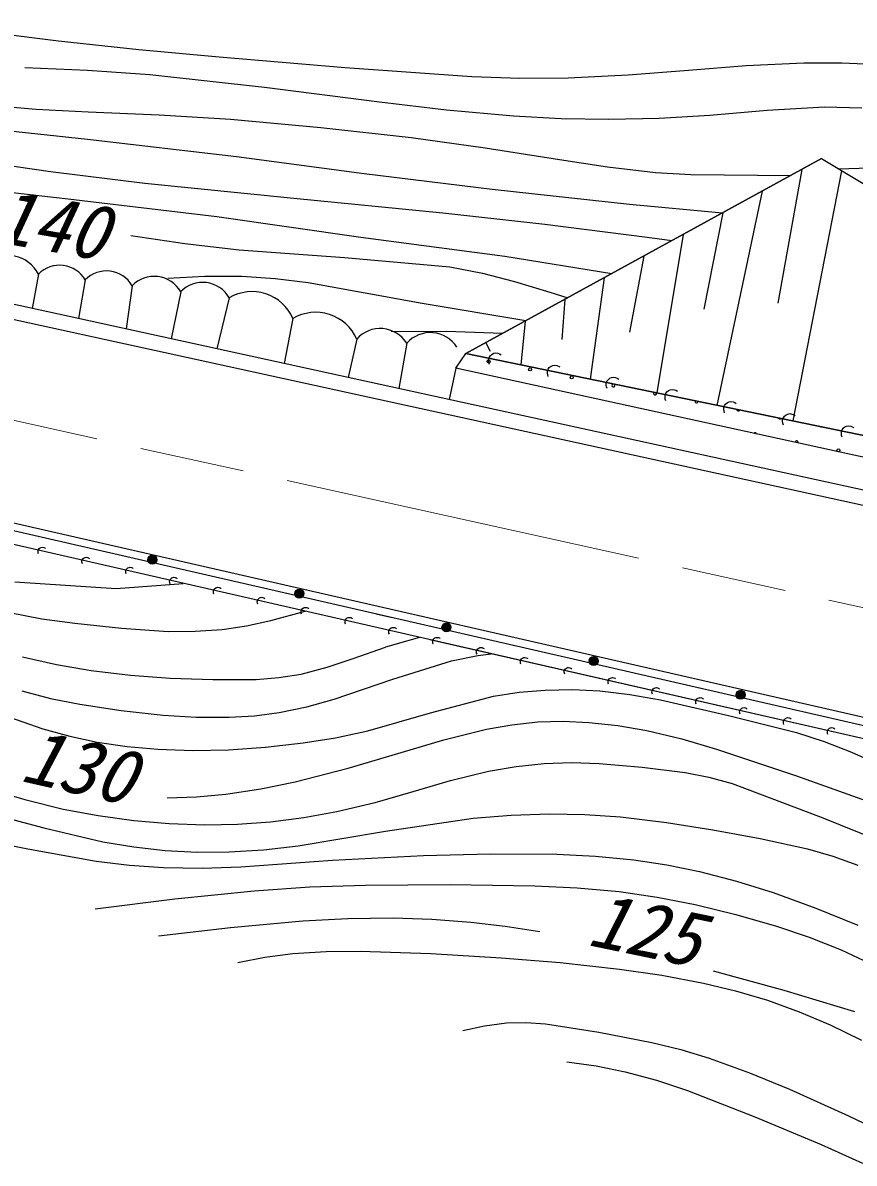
# Model space of a CAD drawing. Units: millimetres, scale not verified. Extents: x 31311 to 671312, y 22626 to 382627.
# Drawn here: x 86005 to 113730, y 247555 to 285577 of the extents above; entities that cross this region are included whole.
import ezdxf
from ezdxf.enums import TextEntityAlignment as Align

# ---------------------------------------------------------------- set-up
doc = ezdxf.new("R2010")
doc.units = ezdxf.units.MM
doc.header["$LTSCALE"] = 1000
doc.linetypes.add('CHAIN', pattern=[18.5, 12, -1.5, 3.5, -1.5])
doc.layers.add('M-BGD', color=7, linetype='Continuous', lineweight=25)
doc.layers.add('M-BMK', color=2, linetype='CHAIN', lineweight=13)
doc.styles.add('ＭＳ ゴシック', font='')
doc.styles.get('ＭＳ ゴシック').set_extended_font_data('MS Gothic')

msp = doc.modelspace()

# ---------------------------------------------------------------- linework, layer by layer
at = {"layer": 'M-BGD'}
for p, q in [((82241, 285600), (87200, 284979)), ((87200, 284979), (89871, 284684)), ((89871, 284684), (92557, 284448)), ((92557, 284448), (96758, 284088)), ((86077, 284091), (88160, 284001)), ((96758, 284088), (100974, 283789)), ((108199, 283999), (110125, 284151)), ((110125, 284151), (112051, 284242)), ((112051, 284242), (113317, 284244)), ((113317, 284244), (114591, 284185)), ((88160, 284001), (90243, 283852)), ((90243, 283852), (94069, 283428)), ((100974, 283789), (102581, 283733)), ((102581, 283733), (104187, 283738)), ((104187, 283738), (106189, 283838)), ((106189, 283838), (108199, 283999)), ((94069, 283428), (97898, 282943)), ((97898, 282943), (100132, 282676)), ((84727, 282842), (86449, 282696)), ((86449, 282696), (88183, 282609)), ((88183, 282609), (90558, 282514)), ((90558, 282514), (92932, 282360)), ((100132, 282676), (102371, 282470)), ((108916, 282500), (110828, 282667)), ((110828, 282667), (112738, 282774)), ((112738, 282774), (113985, 282740)), ((83202, 282231), (88163, 281694)), ((92932, 282360), (95947, 282086)), ((102371, 282470), (103955, 282385)), ((103955, 282385), (105552, 282361)), ((105552, 282361), (107230, 282400)), ((107230, 282400), (108916, 282500)), ((95947, 282086), (98956, 281752)), ((98956, 281752), (101424, 281414)), ((88163, 281694), (93128, 281122)), ((101424, 281414), (103898, 281014)), ((83795, 281073), (86929, 280623)), ((93128, 281122), (97386, 280548)), ((100782, 274550), (112642, 281049)), ((112642, 281049), (100782, 274550)), ((103898, 281014), (105502, 280772)), ((112642, 281049), (123327, 274605)), ((112642, 281049), (123327, 274605)), ((86929, 280623), (90080, 280232)), ((105502, 280772), (107108, 280591)), ((111983, 280688), (111181, 276227)), ((113309, 280646), (111679, 272301)), ((113210, 280706), (116316, 280821)), ((82564, 280274), (87517, 279704)), ((90080, 280232), (95040, 279729)), ((97386, 280548), (101652, 280034)), ((107108, 280591), (108281, 280519)), ((108281, 280519), (111616, 280487)), ((101652, 280034), (106234, 279534)), ((110665, 279966), (109154, 272822)), ((87517, 279704), (92476, 279115)), ((95040, 279729), (100011, 279242)), ((106234, 279534), (109334, 279236)), ((92476, 279115), (97273, 278428)), ((100011, 279242), (103416, 278865)), ((109347, 279244), (108713, 276032)), ((103416, 278865), (106824, 278428)), ((114494, 269895), (75872, 278337)), ((89605, 278483), (91405, 278215)), ((97273, 278428), (102076, 277800)), ((106824, 278428), (107653, 278315)), ((108030, 278521), (107143, 273237)), ((91405, 278215), (93222, 278005)), ((93222, 278005), (96732, 277753)), ((114384, 269408), (75765, 277848)), ((96732, 277753), (100247, 277440)), ((102076, 277800), (105652, 277219)), ((106712, 277799), (106241, 275264)), ((86526, 277194), (86321, 276053)), ((100247, 277440), (101330, 277225)), ((101330, 277225), (102402, 276951)), ((88088, 277002), (87863, 275716)), ((89651, 276810), (89452, 275369)), ((90841, 277061), (92077, 277126)), ((92077, 277126), (93312, 277130)), ((93312, 277130), (94419, 277055)), ((94419, 277055), (95522, 276921)), ((95522, 276921), (99328, 276228)), ((102402, 276951), (103582, 276601)), ((105394, 277077), (104921, 273696)), ((91270, 276609), (90953, 275041)), ((103582, 276601), (104177, 276410)), ((92889, 276408), (92478, 274707)), ((99328, 276228), (102785, 275647)), ((104076, 276355), (103985, 275020)), ((95015, 275719), (94724, 274216)), ((98292, 275292), (100134, 275285)), ((101999, 275217), (100134, 275285)), ((102759, 275633), (102609, 274173)), ((97141, 275031), (96854, 273751)), ((101441, 274911), (101595, 274631)), ((98811, 274895), (98543, 273382)), ((100449, 274058), (100782, 274550)), ((100449, 274058), (100782, 274550)), ((100782, 274550), (145869, 265244)), ((145869, 265244), (100782, 274550)), ((100449, 274058), (100221, 273015)), ((145191, 264279), (100449, 274058)), ((145191, 264279), (100449, 274058)), ((119848, 260803), (70795, 272056)), ((119705, 261123), (74374, 271485)), ((119549, 260441), (74218, 270803)), ((85737, 266935), (89117, 266716)), ((89117, 266716), (91358, 266885)), ((85566, 265915), (86645, 265710)), ((94274, 265646), (95419, 265956)), ((98278, 265751), (97791, 265863)), ((86645, 265710), (87743, 265563)), ((87743, 265563), (89294, 265395)), ((89294, 265395), (90858, 265286)), ((92656, 265352), (93466, 265469)), ((93466, 265469), (94274, 265646)), ((90858, 265286), (91758, 265289)), ((91758, 265289), (92656, 265352)), ((99236, 265084), (98101, 264755)), ((97021, 264378), (98101, 264755)), ((119549, 260441), (99574, 265007)), ((85991, 264442), (87131, 264185)), ((96158, 264091), (97021, 264378)), ((98340, 263694), (100300, 264304)), ((100300, 264304), (101181, 264481)), ((101181, 264481), (101621, 264539)), ((87131, 264185), (88286, 263985)), ((88286, 263985), (89592, 263827)), ((95292, 263865), (96158, 264091)), ((89592, 263827), (90914, 263728)), ((90914, 263728), (92345, 263677)), ((92345, 263677), (93782, 263685)), ((93782, 263685), (94538, 263745)), ((94538, 263745), (95292, 263865)), ((96393, 263023), (98340, 263694)), ((85974, 263299), (86931, 263052)), ((99599, 262574), (101704, 263124)), ((101704, 263124), (102553, 263256)), ((102553, 263256), (103421, 263330)), ((103421, 263330), (104333, 263345)), ((104333, 263345), (105243, 263300)), ((105243, 263300), (106253, 263181)), ((106253, 263181), (107265, 263001)), ((86931, 263052), (87904, 262862)), ((87904, 262862), (89289, 262651)), ((94557, 262584), (95476, 262773)), ((95476, 262773), (96393, 263023)), ((107265, 263001), (109543, 262485)), ((85563, 262431), (86677, 262042)), ((89289, 262651), (90687, 262498)), ((90687, 262498), (91787, 262431)), ((91787, 262431), (92889, 262424)), ((92889, 262424), (93727, 262474)), ((93727, 262474), (94557, 262584)), ((97506, 261966), (99599, 262574)), ((109543, 262485), (111801, 261913)), ((86677, 262042), (87571, 261788)), ((100043, 261665), (101472, 262023)), ((101472, 262023), (102316, 262173)), ((102316, 262173), (103178, 262265)), ((103178, 262265), (104027, 262289)), ((104027, 262289), (104878, 262252)), ((104878, 262252), (105848, 262146)), ((105848, 262146), (106818, 261978)), ((106818, 261978), (107985, 261699)), ((87571, 261788), (88489, 261591)), ((95354, 261567), (96431, 261736)), ((96431, 261736), (97506, 261966)), ((98626, 261247), (100043, 261665)), ((107985, 261699), (109135, 261362)), ((111801, 261913), (112730, 261616)), ((112730, 261616), (113644, 261261)), ((88489, 261591), (89489, 261444)), ((89489, 261444), (90507, 261357)), ((90507, 261357), (91680, 261318)), ((91680, 261318), (92860, 261340)), ((92860, 261340), (94104, 261423)), ((94104, 261423), (95354, 261567)), ((96860, 260730), (98626, 261247)), ((109135, 261362), (111804, 260474)), ((113644, 261261), (114646, 260806)), ((102454, 260783), (103388, 260880)), ((103388, 260880), (104306, 260912)), ((104306, 260912), (105225, 260882)), ((105225, 260882), (106663, 260759)), ((95083, 260272), (96860, 260730)), ((100265, 260317), (101537, 260627)), ((101537, 260627), (102454, 260783)), ((106663, 260759), (108093, 260576)), ((108093, 260576), (108885, 260425)), ((111804, 260474), (114451, 259530)), ((93939, 260037), (95083, 260272)), ((99018, 259953), (100265, 260317)), ((108885, 260425), (109663, 260216)), ((109663, 260216), (112626, 259088)), ((84807, 260054), (86072, 259679)), ((90819, 259742), (91795, 259771)), ((91795, 259771), (92778, 259861)), ((92778, 259861), (93939, 260037)), ((97751, 259584), (99018, 259953)), ((86072, 259679), (87353, 259363)), ((87353, 259363), (88522, 259144)), ((96478, 259276), (97751, 259584)), ((84758, 259254), (86709, 258734)), ((88522, 259144), (89703, 258985)), ((89703, 258985), (90890, 258882)), ((93168, 258859), (94265, 258939)), ((94265, 258939), (95376, 259078)), ((95376, 259078), (96478, 259276)), ((98098, 258628), (101022, 259057)), ((101022, 259057), (102290, 259157)), ((102290, 259157), (103571, 259198)), ((103571, 259198), (104751, 259179)), ((104751, 259179), (105934, 259100)), ((105934, 259100), (107469, 258915)), ((112626, 259088), (115559, 257907)), ((86709, 258734), (88672, 258274)), ((90890, 258882), (92079, 258840)), ((92079, 258840), (93168, 258859)), ((95190, 258141), (98098, 258628)), ((107469, 258915), (109011, 258669)), ((109011, 258669), (110593, 258385)), ((83905, 258494), (86169, 258032)), ((88672, 258274), (89704, 258100)), ((110593, 258385), (112168, 258041)), ((86169, 258032), (88447, 257629)), ((89704, 258100), (90757, 257985)), ((90757, 257985), (91817, 257930)), ((91817, 257930), (92889, 257936)), ((92889, 257936), (94037, 258008)), ((94037, 258008), (95190, 258141)), ((96328, 257659), (99370, 257816)), ((99370, 257816), (101586, 257866)), ((101586, 257866), (103819, 257856)), ((103819, 257856), (105098, 257793)), ((105098, 257793), (106381, 257670)), ((112168, 258041), (113021, 257796)), ((113021, 257796), (113854, 257495)), ((88447, 257629), (89566, 257490)), ((89566, 257490), (90699, 257411)), ((90699, 257411), (91983, 257396)), ((91983, 257396), (93280, 257441)), ((93280, 257441), (96328, 257659)), ((106381, 257670), (107477, 257505)), ((107477, 257505), (108571, 257278)), ((108571, 257278), (109800, 256957)), ((93726, 256641), (95578, 256765)), ((95578, 256765), (97434, 256830)), ((97434, 256830), (100252, 256846)), ((100252, 256846), (103082, 256802)), ((103082, 256802), (104490, 256737)), ((104490, 256737), (105894, 256612)), ((109800, 256957), (111023, 256575)), ((88424, 256032), (91073, 256366)), ((91073, 256366), (93726, 256641)), ((105894, 256612), (107159, 256427)), ((107159, 256427), (108425, 256179)), ((111023, 256575), (112446, 256062)), ((108425, 256179), (109788, 255851)), ((112446, 256062), (113847, 255493)), ((92933, 255411), (95339, 255631)), ((95339, 255631), (96844, 255712)), ((96844, 255712), (98351, 255732)), ((98351, 255732), (99648, 255691)), ((99648, 255691), (100944, 255590)), ((100944, 255590), (102096, 255453)), ((109788, 255851), (111143, 255463)), ((90532, 255131), (92933, 255411)), ((102096, 255453), (103244, 255277)), ((111143, 255463), (112231, 255096)), ((112231, 255096), (113296, 254673)), ((93173, 254243), (94079, 254422)), ((94079, 254422), (95008, 254544)), ((95008, 254544), (96123, 254616)), ((96123, 254616), (97255, 254629)), ((97255, 254629), (99609, 254548)), ((99609, 254548), (101959, 254407)), ((101959, 254407), (103930, 254249)), ((113296, 254673), (114433, 254137)), ((103930, 254249), (105903, 254029)), ((105903, 254029), (107311, 253825)), ((107311, 253825), (108707, 253562)), ((109026, 253964), (111384, 253322)), ((108707, 253562), (109775, 253304)), ((109775, 253304), (110838, 252986)), ((111384, 253322), (113742, 252618)), ((110838, 252986), (111893, 252605)), ((111893, 252605), (112926, 252167)), ((100682, 251978), (101406, 252137)), ((101406, 252137), (102134, 252235)), ((102134, 252235), (102778, 252248)), ((102778, 252248), (103434, 252201)), ((103434, 252201), (105213, 251922)), ((112926, 252167), (113978, 251653)), ((105213, 251922), (106978, 251583)), ((106978, 251583), (107944, 251348)), ((107944, 251348), (108898, 251054)), ((108898, 251054), (110240, 250569)), ((104146, 250933), (105126, 250798)), ((105126, 250798), (106092, 250605)), ((106092, 250605), (107140, 250320)), ((110240, 250569), (111572, 250024)), ((107140, 250320), (108175, 249975)), ((108175, 249975), (110412, 249106)), ((111572, 250024), (113540, 249135)), ((110412, 249106), (112630, 248179)), ((113540, 249135), (115491, 248188)), ((112630, 248179), (114002, 247555))]:
    msp.add_line(p, q, dxfattribs=at)
for points in [[(101569, 274189), (101548, 274246), (101540, 274303), (101542, 274376), (101566, 274434), (101600, 274485), (101660, 274534), (101717, 274557), (101778, 274569), (101851, 274557), (101905, 274539), (101956, 274506)], [(103529, 273785), (103508, 273842), (103501, 273898), (103502, 273971), (103526, 274029), (103560, 274080), (103620, 274129), (103677, 274153), (103738, 274164), (103811, 274153), (103865, 274134), (103916, 274102)], [(105490, 273380), (105469, 273437), (105461, 273494), (105463, 273567), (105486, 273625), (105521, 273675), (105581, 273724), (105637, 273748), (105699, 273760), (105771, 273748), (105825, 273730), (105876, 273697)], [(107450, 272975), (107429, 273033), (107421, 273089), (107423, 273162), (107447, 273220), (107481, 273271), (107541, 273320), (107597, 273344), (107659, 273355), (107732, 273344), (107786, 273325), (107837, 273292)], [(109410, 272571), (109389, 272628), (109381, 272685), (109383, 272757), (109407, 272815), (109441, 272866), (109501, 272915), (109558, 272939), (109619, 272951), (109692, 272939), (109746, 272920), (109797, 272888)], [(111370, 272166), (111349, 272223), (111342, 272280), (111344, 272353), (111367, 272411), (111402, 272462), (111461, 272511), (111518, 272534), (111580, 272546), (111652, 272534), (111706, 272516), (111757, 272483)], [(113331, 271762), (113310, 271819), (113302, 271875), (113304, 271948), (113327, 272006), (113362, 272057), (113422, 272106), (113478, 272130), (113540, 272141), (113612, 272130), (113666, 272111), (113717, 272079)], [(86529, 267869), (86518, 267903), (86514, 267937), (86516, 267981), (86531, 268016), (86552, 268046), (86588, 268074), (86623, 268088), (86660, 268094), (86703, 268086), (86735, 268074), (86765, 268054)], [(87992, 267535), (87980, 267569), (87976, 267603), (87978, 267647), (87993, 267681), (88014, 267711), (88051, 267740), (88085, 267753), (88122, 267760), (88165, 267752), (88198, 267740), (88228, 267720)], [(89454, 267200), (89442, 267235), (89438, 267269), (89440, 267312), (89455, 267347), (89476, 267377), (89513, 267406), (89547, 267419), (89584, 267425), (89628, 267418), (89660, 267406), (89690, 267385)], [(90916, 266866), (90904, 266901), (90901, 266935), (90903, 266978), (90917, 267013), (90939, 267043), (90975, 267071), (91009, 267085), (91047, 267091), (91090, 267083), (91122, 267071), (91152, 267051)], [(92379, 266532), (92367, 266566), (92363, 266600), (92365, 266644), (92380, 266679), (92401, 266709), (92438, 266737), (92472, 266751), (92509, 266757), (92552, 266749), (92584, 266737), (92615, 266717)], [(93841, 266197), (93829, 266232), (93825, 266266), (93827, 266310), (93842, 266344), (93863, 266374), (93900, 266403), (93934, 266416), (93971, 266423), (94014, 266415), (94047, 266403), (94077, 266383)], [(95303, 265863), (95291, 265898), (95287, 265932), (95289, 265975), (95304, 266010), (95326, 266040), (95362, 266069), (95396, 266082), (95433, 266088), (95477, 266081), (95509, 266069), (95539, 266048)], [(96765, 265529), (96754, 265564), (96750, 265598), (96752, 265641), (96767, 265676), (96788, 265706), (96824, 265734), (96859, 265748), (96896, 265754), (96939, 265746), (96971, 265734), (97001, 265714)], [(98228, 265195), (98216, 265229), (98212, 265263), (98214, 265307), (98229, 265342), (98250, 265372), (98287, 265400), (98321, 265414), (98358, 265420), (98401, 265412), (98434, 265400), (98464, 265380)], [(99690, 264860), (99678, 264895), (99674, 264929), (99676, 264973), (99691, 265007), (99712, 265037), (99749, 265066), (99783, 265079), (99820, 265086), (99864, 265078), (99896, 265066), (99926, 265046)], [(101152, 264526), (101140, 264561), (101137, 264595), (101139, 264638), (101153, 264673), (101175, 264703), (101211, 264732), (101245, 264745), (101283, 264751), (101326, 264744), (101358, 264732), (101388, 264711)], [(102615, 264192), (102603, 264227), (102599, 264261), (102601, 264304), (102616, 264339), (102637, 264369), (102674, 264397), (102708, 264411), (102745, 264417), (102788, 264409), (102820, 264397), (102851, 264377)], [(104077, 263858), (104065, 263892), (104061, 263926), (104063, 263970), (104078, 264004), (104099, 264035), (104136, 264063), (104170, 264077), (104207, 264083), (104250, 264075), (104283, 264063), (104313, 264043)], [(105539, 263523), (105527, 263558), (105523, 263592), (105525, 263636), (105540, 263670), (105562, 263700), (105598, 263729), (105632, 263742), (105669, 263749), (105713, 263741), (105745, 263729), (105775, 263709)], [(107001, 263189), (106990, 263224), (106986, 263258), (106988, 263301), (107003, 263336), (107024, 263366), (107060, 263395), (107095, 263408), (107132, 263414), (107175, 263407), (107207, 263395), (107237, 263374)], [(108464, 262855), (108452, 262890), (108448, 262924), (108450, 262967), (108465, 263002), (108486, 263032), (108523, 263060), (108557, 263074), (108594, 263080), (108637, 263072), (108670, 263060), (108700, 263040)], [(109926, 262521), (109914, 262555), (109910, 262589), (109912, 262633), (109927, 262667), (109948, 262698), (109985, 262726), (110019, 262740), (110056, 262746), (110100, 262738), (110132, 262726), (110162, 262706)], [(111388, 262186), (111376, 262221), (111373, 262255), (111375, 262299), (111389, 262333), (111411, 262363), (111447, 262392), (111481, 262405), (111519, 262412), (111562, 262404), (111594, 262392), (111624, 262372)], [(112851, 261852), (112839, 261887), (112835, 261921), (112837, 261964), (112852, 261999), (112873, 262029), (112910, 262058), (112944, 262071), (112981, 262077), (113024, 262070), (113056, 262058), (113087, 262037)]]:
    msp.add_lwpolyline(points, dxfattribs=at)
for centre, radius in [((101535, 274289), 50), ((102923, 274022), 50), ((104312, 273755), 50), ((113205, 271322), 50), ((90323, 267673), 150), ((90323, 267673), 132), ((90323, 267673), 115), ((90323, 267673), 96.8), ((90323, 267673), 79.5), ((90323, 267673), 58.5), ((90323, 267673), 40.5), ((90323, 267673), 23.3), ((90323, 267673), 4.5), ((95229, 266547), 150), ((95229, 266547), 132), ((95229, 266547), 115), ((95229, 266547), 96.8), ((95229, 266547), 79.5), ((95229, 266547), 58.5), ((95229, 266547), 40.5), ((95229, 266547), 23.3), ((95229, 266547), 4.5), ((100134, 265422), 150), ((100134, 265422), 132), ((100134, 265422), 115), ((100134, 265422), 96.8), ((100134, 265422), 79.5), ((100134, 265422), 58.5), ((100134, 265422), 40.5), ((100134, 265422), 23.3), ((100134, 265422), 4.5), ((105039, 264297), 150), ((105039, 264297), 132), ((105039, 264297), 115), ((105039, 264297), 96.8), ((105039, 264297), 79.5), ((105039, 264297), 58.5), ((105039, 264297), 40.5), ((105039, 264297), 23.3), ((105039, 264297), 4.5), ((109945, 263171), 150), ((109945, 263171), 132), ((109945, 263171), 115), ((109945, 263171), 96.8), ((109945, 263171), 79.5), ((109945, 263171), 58.5), ((109945, 263171), 40.5), ((109945, 263171), 23.3), ((109945, 263171), 4.5)]:
    msp.add_circle(centre, radius, dxfattribs=at)
for centre, radius, start, end in [((85523, 276702), 1117, 26.1239, 132.3841), ((87235, 276512), 984, 29.8597, 136.1199), ((88798, 276320), 984, 29.8597, 136.1199), ((90385, 276102), 1020, 29.793, 136.0532), ((92004, 275901), 1020, 29.793, 136.0532), ((93644, 275114), 1499, 23.8388, 120.2656), ((95770, 274425), 1499, 23.8388, 120.2656), ((97925, 274337), 1047, 32.2345, 138.4947), ((99595, 274201), 1047, 32.2345, 138.4947), ((105701, 273487), 50, 99.4245, 57.2513), ((107090, 273220), 50, 134.4925, 22.1833), ((108478, 272952), 50, 157.9174, 358.7584), ((109867, 272685), 50, 179.595, 337.0808), ((111256, 272417), 50, 203.1785, 313.4973), ((110428, 271857), 50, 11.0396, 144.3026), ((112644, 272150), 50, 239.6681, 277.0077), ((111816, 271589), 50, 329.6999, 185.6423)]:
    msp.add_arc(centre, radius, start, end, dxfattribs=at)
at = {"layer": 'M-BMK'}
msp.add_line((142672, 259762), (71601, 275431), dxfattribs=at)

# ---------------------------------------------------------------- texts
at = {"layer": 'M-BGD', "style": 'ＭＳ ゴシック', "oblique": 15}
for s, rotation, p in [('140', 350.1, (84881, 277746)), ('130', 347.2, (85740, 259777)), ('125', 348.3, (104659, 254301))]:
    msp.add_text(s, height=1833, rotation=rotation, dxfattribs=at).set_placement(p, align=Align.BOTTOM_LEFT)

doc.saveas('drawing.dxf')
